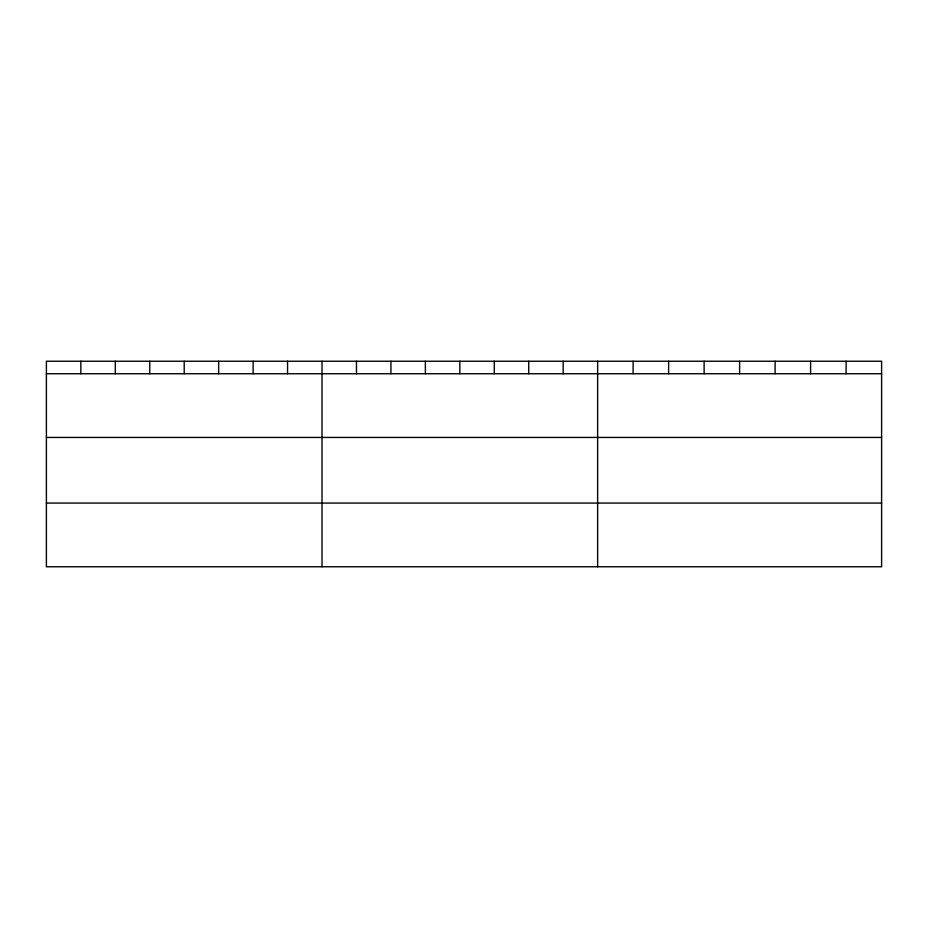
<?xml version="1.0" encoding="UTF-8"?>
<svg xmlns="http://www.w3.org/2000/svg" width="928" height="928" viewBox="0 0 928 928"><rect width="100%" height="100%" fill="white"/><g stroke="black" fill="none" stroke-linecap="round" stroke-linejoin="round"><path stroke-width="1.39" d="M881.6 437.436L881.6 361.236L46.4 361.236L46.4 566.764L881.6 566.764L881.6 437.436L46.4 437.436M46.4 373.74L881.6 373.74M46.4 503.069L881.6 503.069M846.104 361.236L846.104 373.74M810.608 361.236L810.608 373.74M775.112 361.236L775.112 373.74M739.616 361.236L739.616 373.74M704.12 361.236L704.12 373.74M668.624 361.236L668.624 373.74M633.128 361.236L633.128 373.74M597.632 361.236L597.632 566.764M563.18 361.236L563.18 373.74M528.728 361.236L528.728 373.74M494.276 361.236L494.276 373.74M459.824 361.236L459.824 373.74M425.372 361.236L425.372 373.74M390.92 361.236L390.92 373.74M356.468 361.236L356.468 373.74M322.016 361.236L322.016 566.764M287.564 361.236L287.564 373.74M253.112 361.236L253.112 373.74M218.66 361.236L218.66 373.74M184.208 361.236L184.208 373.74M149.756 361.236L149.756 373.74M115.304 361.236L115.304 373.74M80.852 361.236L80.852 373.74"/></g></svg>
